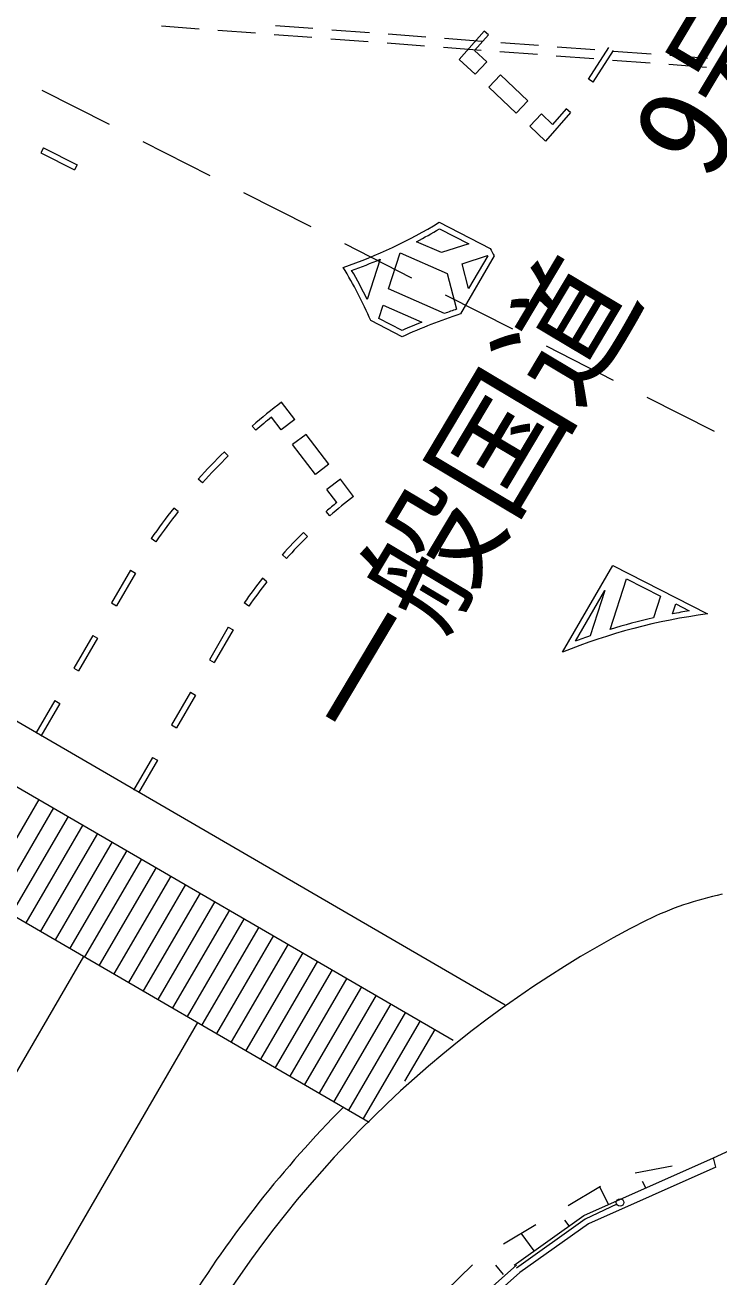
# Model space of a CAD drawing. Units: millimetres, scale not verified. Extents: x 40000 to 680000, y 20000 to 380000.
# Drawn here: x 125941 to 144354, y 273823 to 307040 of the extents above; entities that cross this region are included whole.
import ezdxf
from ezdxf.enums import TextEntityAlignment as Align

# ---------------------------------------------------------------- set-up
doc = ezdxf.new("R2010")
doc.units = ezdxf.units.MM
doc.header["$LTSCALE"] = 1000
doc.layers.add('M-BGD', color=7, linetype='Continuous', lineweight=13)
doc.layers.add('M-BGD-HTXT', color=7, linetype='Continuous')
doc.styles.add('ＭＳ ゴシック', font='')
doc.styles.get('ＭＳ ゴシック').set_extended_font_data('MS Gothic')

msp = doc.modelspace()

# ---------------------------------------------------------------- linework, layer by layer
at = {"layer": 'M-BGD'}
for p, q in [((129564, 307018), (130561, 306942)), ((132584, 307030), (133581, 306954)), ((131060, 306904), (132057, 306829)), ((132556, 306791), (133553, 306716)), ((134051, 306678), (135048, 306603)), ((134079, 306917), (135077, 306841)), ((135575, 306803), (136572, 306728)), ((137071, 306690), (138068, 306615)), ((138124, 306880), (137465, 306130)), ((138237, 306781), (137871, 306365)), ((138237, 306781), (138124, 306880)), ((135547, 306565), (136544, 306489)), ((137043, 306452), (138040, 306376)), ((138192, 306060), (137871, 306365)), ((138538, 306338), (139536, 306263)), ((138567, 306577), (139564, 306502)), ((140062, 306464), (141059, 306388)), ((140891, 305606), (141431, 306448)), ((141018, 305525), (141557, 306367)), ((141558, 306351), (142555, 306275)), ((137882, 305734), (137465, 306130)), ((137882, 305734), (138192, 306060)), ((140034, 306225), (141031, 306150)), ((141530, 306112), (142527, 306037)), ((143026, 305999), (144023, 305923)), ((143054, 306237), (144051, 306162)), ((138244, 305390), (138554, 305716)), ((139279, 305027), (138554, 305716)), ((141018, 305525), (140891, 305606)), ((126390, 305312), (128174, 304407)), ((138969, 304701), (138244, 305390)), ((138969, 304701), (139279, 305027)), ((139332, 304357), (139642, 304683)), ((139938, 304402), (139642, 304683)), ((140412, 304715), (139749, 303960)), ((140299, 304814), (139938, 304402)), ((140412, 304715), (140299, 304814)), ((139749, 303960), (139332, 304357)), ((129066, 303954), (130849, 303050)), ((126428, 303782), (126360, 303648)), ((126360, 303648), (127252, 303195)), ((126428, 303782), (127320, 303329)), ((127320, 303329), (127252, 303195)), ((131741, 302597), (133525, 301693)), ((136932, 301807), (138287, 301112)), ((136993, 301004), (136332, 301292)), ((134417, 301240), (136200, 300335)), ((135366, 300828), (135021, 299757)), ((138389, 300916), (137493, 299374)), ((137537, 300707), (138215, 300925)), ((137140, 300449), (137392, 299498)), ((137092, 299883), (138876, 298978)), ((135445, 299606), (136472, 299158)), ((135948, 298771), (135116, 299198)), ((139768, 298526), (141551, 297621)), ((133096, 296578), (132747, 297035)), ((142443, 297169), (144227, 296264)), ((132738, 296304), (132484, 296637)), ((131968, 296400), (132066, 296287)), ((133096, 296578), (132738, 296304)), ((133399, 296180), (133041, 295907)), ((134006, 295385), (133399, 296180)), ((131335, 295612), (131229, 295719)), ((133648, 295112), (133041, 295907)), ((134006, 295385), (133648, 295112)), ((130647, 294892), (130535, 294992)), ((134309, 294988), (133951, 294715)), ((134658, 294531), (134309, 294988)), ((134214, 294371), (133951, 294715)), ((130006, 294131), (129888, 294224)), ((134032, 294021), (133933, 294134)), ((129413, 293331), (129290, 293416)), ((133438, 293472), (133333, 293579)), ((132880, 292888), (132768, 292988)), ((128741, 292573), (128239, 291708)), ((128871, 292498), (128369, 291633)), ((128741, 292573), (128871, 292498)), ((132360, 292270), (132242, 292363)), ((119407, 292234), (138680, 281043)), ((140545, 290694), (141324, 292034)), ((141324, 292034), (140938, 290834)), ((128239, 291708), (128369, 291633)), ((131879, 291621), (131755, 291707)), ((142801, 291888), (142615, 291311)), ((143122, 291418), (143206, 291680)), ((143206, 291680), (143564, 291496)), ((131335, 291066), (130833, 290201)), ((131465, 290990), (130963, 290126)), ((131335, 291066), (131465, 290990)), ((118846, 290825), (137303, 280108)), ((127736, 290844), (127234, 289979)), ((127866, 290768), (127364, 289904)), ((127736, 290844), (127866, 290768)), ((130833, 290201), (130963, 290126)), ((127234, 289979), (127364, 289904)), ((130330, 289337), (129828, 288472)), ((130330, 289337), (130460, 289261)), ((126731, 289114), (126229, 288250)), ((126861, 289039), (126359, 288174)), ((126731, 289114), (126861, 289039)), ((130460, 289261), (129958, 288396)), ((129828, 288472), (129958, 288396)), ((117340, 288231), (135073, 277934)), ((129326, 287607), (128823, 286742)), ((129455, 287532), (128953, 286667)), ((129326, 287607), (129455, 287532)), ((126305, 286494), (124798, 283900)), ((126694, 286268), (125187, 283674)), ((127083, 286042), (125577, 283448)), ((127472, 285816), (125966, 283222)), ((127861, 285590), (126355, 282996)), ((128250, 285364), (126744, 282770)), ((128640, 285138), (127133, 282544)), ((129029, 284912), (127522, 282318)), ((129418, 284686), (127911, 282092)), ((129807, 284460), (128301, 281866)), ((130196, 284234), (128690, 281640)), ((130585, 284008), (129079, 281414)), ((130975, 283782), (129468, 281188)), ((131364, 283556), (129857, 280962)), ((131753, 283330), (130246, 280736)), ((132142, 283105), (130636, 280510)), ((132531, 282879), (131025, 280284)), ((132920, 282653), (131414, 280058)), ((133309, 282427), (131803, 279832)), ((102394, 239093), (127501, 282330)), ((133699, 282201), (132192, 279606)), ((134088, 281975), (132581, 279380)), ((134477, 281749), (132970, 279154)), ((134866, 281523), (133360, 278928)), ((135255, 281297), (133749, 278702)), ((135644, 281071), (134138, 278476)), ((136033, 280845), (134527, 278250)), ((105420, 237335), (130527, 280573)), ((136423, 280619), (134916, 278025)), ((136812, 280393), (136014, 279019)), ((144207, 276983), (146333, 277965)), ((140767, 275450), (144207, 276983)), ((144271, 276738), (140892, 275232)), ((142133, 276587), (143116, 276775)), ((144271, 276738), (144207, 276983)), ((140355, 275721), (141215, 276231)), ((141423, 275743), (141189, 276216)), ((142413, 276184), (142327, 276359)), ((141641, 275756), (140805, 275355)), ((138916, 274134), (140767, 275450)), ((138634, 274701), (139495, 275211)), ((140805, 275355), (138978, 274055)), ((140892, 275232), (139071, 273938)), ((140382, 275176), (140264, 275328)), ((139452, 274515), (139109, 274983)), ((136832, 272227), (138978, 274134)), ((137095, 273445), (137811, 274143)), ((138639, 273889), (138431, 274132)), ((139071, 273938), (137008, 272119))]:
    msp.add_line(p, q, dxfattribs=at)
for points in [[(136938, 301635), (137714, 301237), (136993, 301004)], [(137072, 299388), (135583, 300037), (135892, 300993), (137140, 300449)], [(138217, 300920), (137711, 300049), (137537, 300707)], [(135952, 298937), (135332, 299255), (135445, 299606)], [(140201, 290399), (141540, 292703), (144048, 291417)], [(141466, 291006), (141899, 292350), (142801, 291888)]]:
    msp.add_lwpolyline(points, dxfattribs=at)
msp.add_circle((141731, 275799), 100, dxfattribs=at)
for centre, radius, start, end in [((130193, 312837), 12926, 288.9295, 301.4212), ((130193, 312837), 13076, 298.0025, 301.0518), ((152464, 308368), 15926, 207.1046, 207.8985), ((130193, 312837), 13076, 289.7329, 293.3013), ((152464, 308368), 16076, 207.5795, 207.6013), ((123287, 293986), 12926, 23.7804, 30.8311), ((123287, 293986), 13076, 26.191, 30.0277), ((142501, 284256), 15926, 108.3276, 114.2975), ((142501, 284256), 16076, 108.5307, 109.7348), ((142501, 284256), 16076, 112.026, 114.0394), ((142501, 284256), 16076, 127.354, 130.9356), ((142501, 284256), 15926, 128.9733, 130.9356), ((142501, 284256), 16076, 134.5171, 138.0987), ((142501, 284256), 15926, 134.5171, 138.0987), ((142501, 284256), 13076, 129.3263, 130.9356), ((142501, 284256), 12926, 127.354, 130.9356), ((142501, 284256), 16076, 141.6803, 145.2619), ((142501, 284256), 15926, 141.6803, 145.2619), ((142501, 284256), 13076, 134.5171, 138.0987), ((142501, 284256), 12926, 134.5171, 138.0987), ((142501, 284256), 13076, 141.6803, 145.2619), ((142501, 284256), 12926, 141.6803, 145.2619), ((146166, 275632), 15926, 97.644, 111.9985), ((146166, 275632), 16076, 99.3156, 100.9161), ((146166, 275632), 16076, 102.7626, 107.0012), ((146166, 275632), 16076, 108.9802, 110.4651), ((149869, 258038), 26500, 84.9146, 84.9146), ((146180, 275656), 8500, 101.8268, 116.128), ((155658, 257239), 29212, 116.9106, 148.1893), ((155658, 257239), 29952, 135.2385, 148.1893)]:
    msp.add_arc(centre, radius, start, end, dxfattribs=at)

# ---------------------------------------------------------------- texts
at = {"layer": 'M-BGD-HTXT', "style": 'ＭＳ ゴシック'}
msp.add_text('一般国道\u30009号', height=2566, rotation=59.191, dxfattribs=at).set_placement((139861, 298221), align=Align.MIDDLE_CENTER)

doc.saveas('drawing.dxf')
